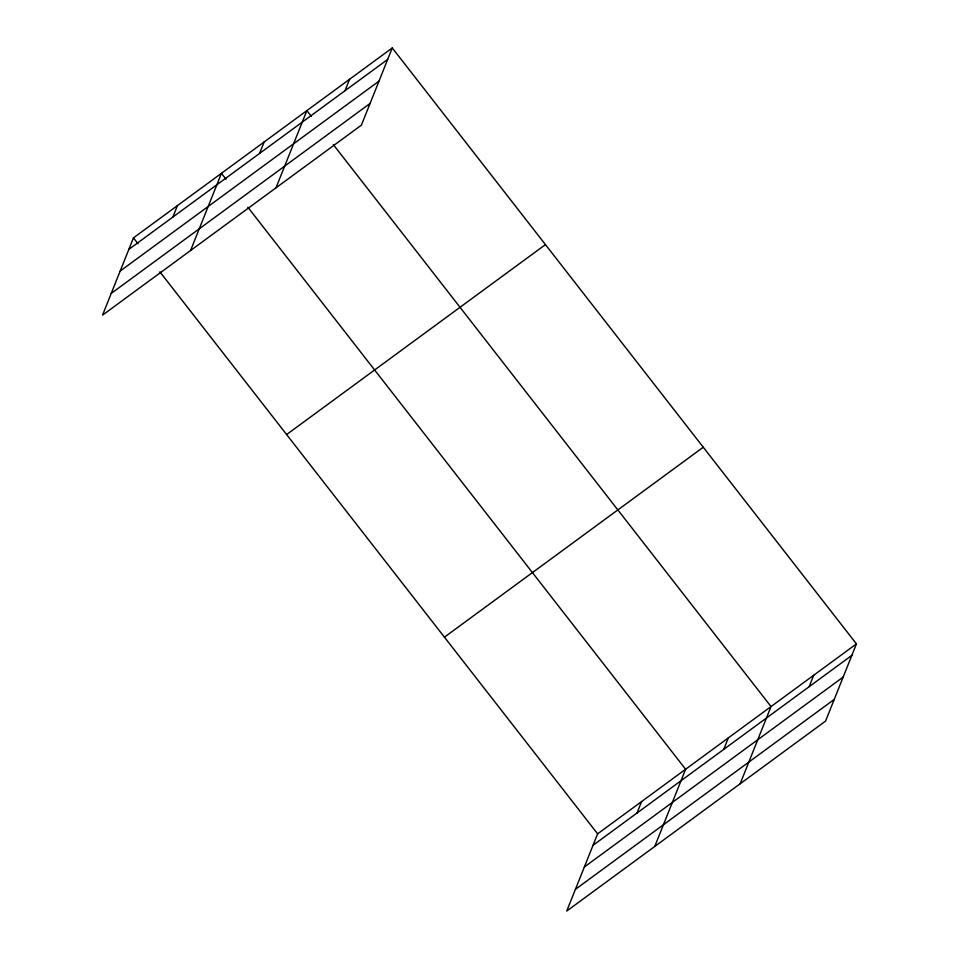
<?xml version="1.0" encoding="UTF-8"?>
<svg xmlns="http://www.w3.org/2000/svg" width="959" height="959" viewBox="0 0 959 959"><rect width="100%" height="100%" fill="white"/><g stroke="black" fill="none" stroke-linecap="round" stroke-linejoin="round"><path stroke-width="1.44" d="M392.267 47.95L133.445 237.892L102.565 315.103L361.387 125.161L392.267 47.95L856.435 643.897L825.555 721.108L566.733 911.05L597.613 833.839L856.435 643.897M172.86 217.07L177.451 205.598M190.565 250.527L221.445 173.315L226 179.165M259.565 153.44L264.157 141.968M275.976 187.844L306.856 110.633L311.411 116.483M344.976 90.757L349.567 79.285M637.028 813.016L641.619 801.544M654.733 846.473L685.613 769.262L247.89 207.264M723.733 749.387L728.325 737.915M740.144 783.791L771.024 706.579L333.3 144.581M809.144 686.704L813.735 675.244M128.854 249.364L387.676 59.422M120.187 271.049L379.009 81.119M111.244 293.406L370.066 103.464M286.621 434.559L545.443 244.617M444.437 637.172L703.259 447.242M593.022 845.311L851.844 655.369M584.355 867.008L843.177 677.066M575.412 889.353L834.234 699.411M133.445 237.892L138 243.742M159.889 271.841L597.613 833.839"/></g></svg>
